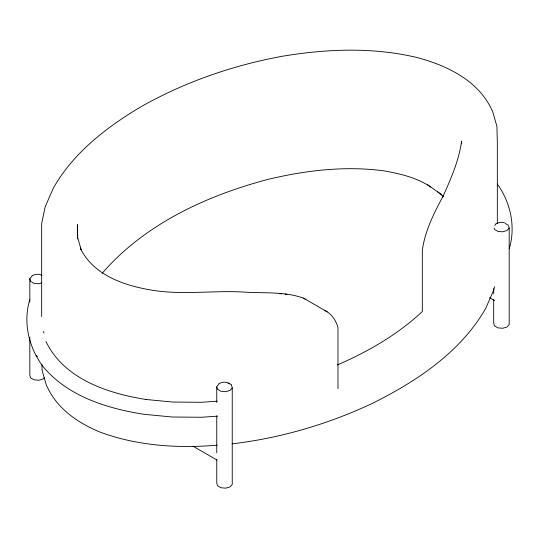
<?xml version="1.0" encoding="UTF-8"?>
<svg xmlns="http://www.w3.org/2000/svg" width="539" height="539" viewBox="0 0 539 539"><rect width="100%" height="100%" fill="white"/><g stroke="black" fill="none" stroke-linecap="round" stroke-linejoin="round"><path stroke-width="0.81" d="M29.78 299.718C22.854 322.302 28.789 347.123 42.541 365.954C67.18 396.131 106.446 408.333 143.59 414.242L172.312 417.018L201.62 417.267L217.709 416.148M494.506 286.6L493.845 289.76L485.673 308.483C460.549 352.223 416.822 381.174 372.671 403.233C328.339 424.105 280.745 438.119 232.06 443.846M509.22 248.836C515.89 226.852 510.655 202.516 497.315 184.048M102.235 273.253C144.661 224.109 206.363 195.724 268.112 179.352C305.687 170.378 344.785 165.736 383.29 170.769C399.79 173.619 416.762 177.52 430.809 187.046M29.82 302.069L29.82 278.596L32.023 276.103M44.211 377.724L43.113 378.971L38.795 380.244L34.011 379.806L30.582 377.826L29.82 375.063L29.82 337.306M217.305 385.897L218.955 384.024M231.487 385.169L232.242 387.932L230.045 390.425L225.726 391.698L220.943 391.26L217.513 389.279L216.752 386.517L216.752 402.444M494.789 225.383L495.887 224.136M508.607 225.976L509.18 228.051L506.977 230.544L502.658 231.81L497.874 231.372L494.445 229.398L494.068 228.017M32.023 275.746C34.995 274.183 38.963 273.435 41.914 275.368M495.887 223.786L500.421 222.23L504.369 222.594M218.955 383.667C222.93 381.302 227.97 381.841 231.487 384.812M337.394 364.91C368.164 351.644 397.762 334.497 422.32 311.522L422.32 250.446C424.941 230.793 434.144 212.817 443.402 195.563L442.667 197.18C450.705 179.184 458.817 160.972 461.613 141.299L461.613 143.812M41.671 282.928L38.795 283.77L34.011 283.339L30.582 281.358L29.82 278.596M217.129 401.198L201.364 402.289L172.743 402.047L145.725 399.466L146.682 399.588C108.09 393.524 64.121 379.234 45.936 341.423M217.251 445.174C178.079 448.495 137.748 445.935 100.598 432.291C78.62 423.378 57.444 409.108 47.264 386.928L46.394 385.297L42.089 370.259L41.941 364.654M337.973 388.639L337.973 327.564C336.269 321.345 332.657 315.43 327.207 311.832L303.504 298.148C284.181 291.154 262.789 293.492 242.557 291.99C212.972 290.427 183.361 294.988 153.898 290.474C125.661 286.108 93.402 275.773 80.25 247.953L81.12 249.591L77.724 237.733L77.387 224.648L77.387 238.892M279.559 293.688L281.493 293.856M285.05 294.153L287.004 294.314M504.989 223.308L508.418 225.282M489.54 297.629L494.64 300.58M228.058 383.195L229.432 383.984M36.106 355.612L37.562 356.454M192.915 446.144L216.981 460.043M303.504 298.148L305.721 299.428M324.99 310.552L327.207 311.832M437.621 191.817L443.294 196.364M427.414 184.688L441.596 194.579M43.518 331.451L43.976 333.041M509.18 228.051L509.18 324.518L506.977 327.011L502.658 328.285L497.874 327.847L494.445 325.866L493.69 323.104L493.69 299.61M497.329 223.638L497.329 142.377L496.911 126.369L492.606 111.33L491.736 109.7C478.127 80.426 446.851 65.441 417.152 57.565C372.698 46.954 326.284 48.84 281.513 56.406C232.275 65.529 184.365 82.157 140.76 106.884C106.399 127.312 73.331 152.813 53.327 188.145L45.155 206.868L41.671 223.57L41.671 316.555M493.69 288.702L493.69 293.735M232.242 387.932L232.242 484.406L230.045 486.899L225.726 488.166L220.943 487.728L217.513 485.754L216.752 482.991L216.752 459.497M216.752 415.865L216.752 452.78"/></g></svg>
